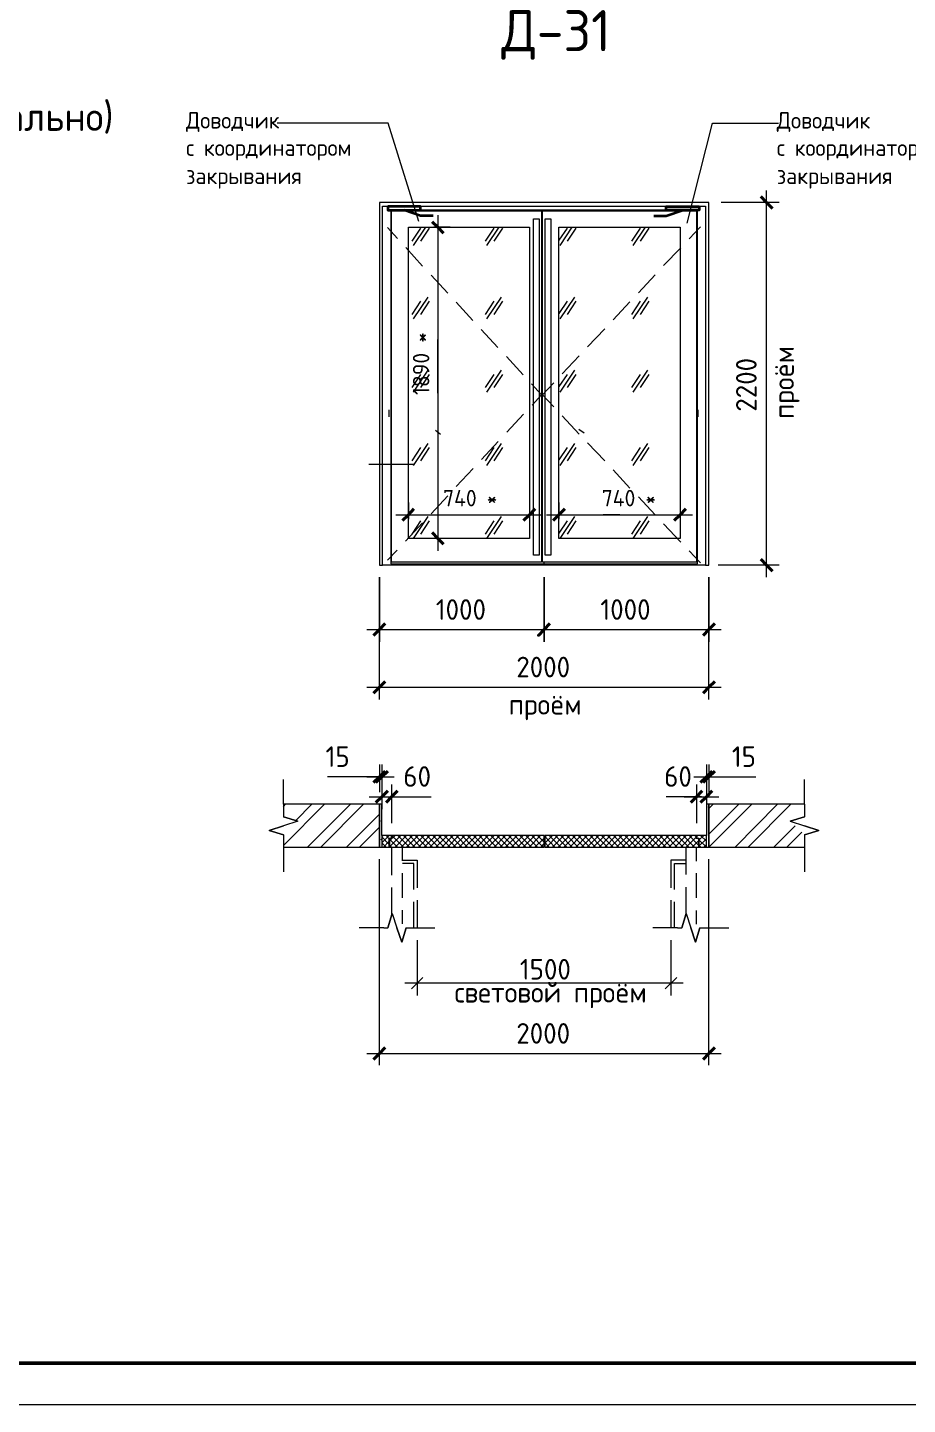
# Model space of a CAD drawing. Header units: millimetres. Extents: x -11345 to 411485, y -9810 to 73012.
# Drawn here: x -3286.3 to -3179.5, y 70053.3 to 70220.5 of the extents above; entities that cross this region are included whole.
import ezdxf

# ---------------------------------------------------------------- set-up
doc = ezdxf.new("R2010")
doc.units = ezdxf.units.MM
for name, color, linetype in [('PDF _0', 7, 'Continuous'), ('PDF _Аннотация', 7, 'Continuous'), ('PDF _Двери', 7, 'Continuous'), ('PDF _Линии', 7, 'Continuous'), ('PDF _Основная надпись', 7, 'Continuous'), ('PDF _Размеры', 7, 'Continuous'), ('PDF _Размеры-50', 7, 'Continuous'), ('PDF _Текст', 7, 'Continuous'), ('PDF _Узлы', 7, 'Continuous')]:
    doc.layers.add(name, color=color, linetype=linetype)
doc.layers.add('Стены штриховка', color=7, linetype='Continuous', lineweight=9)
doc.styles.add('PDF GOST Common', font='GOST_Common.ttf')

msp = doc.modelspace()

# ---------------------------------------------------------------- linework, layer by layer
at = {"layer": 'PDF _0', "lineweight": 20}
for points in [[(-3238.29283, 70105.11004), (-3239.68982, 70103.71305)], [(-3208.91367, 70103.71305), (-3207.47435, 70105.11004)]]:
    msp.add_lwpolyline(points, dxfattribs=at)
at = {"layer": 'PDF _Аннотация', "lineweight": 9}
for points in [[(-3238.80082, 70196.93049), (-3242.52613, 70208.86842), (-3246.25144, 70208.86842), (-3255.98805, 70208.86842)], [(-3206.20435, 70196.71882), (-3203.15637, 70208.86842), (-3195.15542, 70208.86842)], [(-3236.76883, 70171.57298), (-3236.17617, 70171.10731)], [(-3219.36994, 70171.69998), (-3218.73494, 70171.23431)], [(-3239.39349, 70167.42433), (-3244.85445, 70167.42433)]]:
    msp.add_lwpolyline(points, dxfattribs=at)
at = {"layer": 'PDF _Аннотация', "lineweight": 20}
for points in [[(-3255.22606, 70126.14958), (-3255.22606, 70129.15523)], [(-3191.98044, 70126.14958), (-3191.98044, 70129.15523)], [(-3253.4904, 70124.07526), (-3255.22606, 70124.62559), (-3253.4904, 70124.07526), (-3255.22606, 70123.52493), (-3256.96171, 70122.9746), (-3255.22606, 70122.42427), (-3256.96171, 70122.9746), (-3255.22606, 70123.52493)], [(-3193.71609, 70124.07526), (-3191.98044, 70124.62559), (-3193.71609, 70124.07526), (-3191.98044, 70123.52493), (-3190.24478, 70122.9746), (-3191.98044, 70122.42427), (-3190.24478, 70122.9746), (-3191.98044, 70123.52493)], [(-3255.22606, 70120.94262), (-3255.22606, 70117.93697)], [(-3191.98044, 70120.94262), (-3191.98044, 70117.93697)], [(-3242.01814, 70112.857), (-3242.56847, 70111.12134), (-3242.01814, 70112.857), (-3241.46781, 70111.12134), (-3240.87514, 70109.38569), (-3240.32481, 70111.12134), (-3240.87514, 70109.38569), (-3241.46781, 70111.12134)], [(-3206.33135, 70112.857), (-3206.88168, 70111.12134), (-3206.33135, 70112.857), (-3205.78102, 70111.12134), (-3205.23069, 70109.38569), (-3204.68036, 70111.12134), (-3205.23069, 70109.38569), (-3205.78102, 70111.12134)], [(-3243.03413, 70111.12134), (-3246.03978, 70111.12134)], [(-3239.85915, 70111.12134), (-3236.8535, 70111.12134)], [(-3207.38968, 70111.12134), (-3210.39533, 70111.12134)], [(-3204.17236, 70111.12134), (-3201.16672, 70111.12134)]]:
    msp.add_lwpolyline(points, dxfattribs=at)
at = {"layer": 'PDF _Двери', "lineweight": 9}
for points in [[(-3203.5797, 70199.21648), (-3243.58446, 70199.21648), (-3243.58446, 70155.19008), (-3243.20346, 70155.19008), (-3243.20346, 70198.79315), (-3204.00303, 70198.79315), (-3204.00303, 70155.19008), (-3203.5797, 70155.19008)], [(-3204.97669, 70198.28515), (-3242.18747, 70198.28515), (-3242.18747, 70155.35941), (-3204.97669, 70155.35941)], [(-3242.1028, 70198.20048), (-3223.89958, 70198.20048), (-3223.89958, 70155.52874), (-3242.1028, 70155.52874)], [(-3223.77258, 70197.98882), (-3223.89958, 70197.98882)], [(-3205.10369, 70155.52874), (-3223.77258, 70155.52874), (-3223.77258, 70198.20048), (-3205.10369, 70198.20048)], [(-3240.07081, 70158.40739), (-3240.07081, 70196.21083), (-3225.38124, 70196.21083), (-3225.38124, 70158.40739)], [(-3221.78293, 70196.21083), (-3207.09335, 70196.21083), (-3207.09335, 70158.40739), (-3221.78293, 70158.40739)], [(-3223.89958, 70155.74041), (-3223.77258, 70155.74041)]]:
    msp.add_lwpolyline(points, close=True, dxfattribs=at)
for points in [[(-3204.00303, 70198.79315), (-3204.00303, 70155.19008), (-3243.20346, 70155.19008), (-3243.20346, 70198.79315)], [(-3238.58916, 70196.12616), (-3239.64748, 70194.5175)], [(-3237.99649, 70196.21083), (-3239.47815, 70194.00951)], [(-3237.53083, 70196.12616), (-3238.58916, 70194.5175)], [(-3229.69921, 70196.12616), (-3230.75754, 70194.5175)], [(-3229.10655, 70196.21083), (-3230.58821, 70194.00951)], [(-3228.64088, 70196.12616), (-3229.69921, 70194.5175)], [(-3220.80926, 70196.12616), (-3221.78293, 70194.6445)], [(-3220.2166, 70196.21083), (-3221.69826, 70194.00951)], [(-3219.75094, 70196.12616), (-3220.80926, 70194.5175)], [(-3211.91932, 70196.12616), (-3212.97765, 70194.5175)], [(-3211.32666, 70196.21083), (-3212.80831, 70194.00951)], [(-3210.86099, 70196.12616), (-3211.91932, 70194.5175)], [(-3238.58916, 70187.23621), (-3239.64748, 70185.62756)], [(-3237.70016, 70187.74421), (-3239.47815, 70185.07723)], [(-3237.53083, 70187.23621), (-3238.58916, 70185.62756)], [(-3229.69921, 70187.23621), (-3230.75754, 70185.62756)], [(-3228.81022, 70187.74421), (-3230.58821, 70185.07723)], [(-3228.64088, 70187.23621), (-3229.69921, 70185.62756)], [(-3220.80926, 70187.23621), (-3221.78293, 70185.75456)], [(-3219.92027, 70187.74421), (-3221.69826, 70185.07723)], [(-3219.75094, 70187.23621), (-3220.80926, 70185.62756)], [(-3211.91932, 70187.23621), (-3212.97765, 70185.62756)], [(-3211.03032, 70187.74421), (-3212.80831, 70185.07723)], [(-3210.86099, 70187.23621), (-3211.91932, 70185.62756)], [(-3237.70016, 70178.85427), (-3239.47815, 70176.18728)], [(-3228.81022, 70178.85427), (-3230.58821, 70176.18728)], [(-3219.92027, 70178.85427), (-3221.69826, 70176.18728)], [(-3211.03032, 70178.85427), (-3212.80831, 70176.18728)], [(-3238.58916, 70178.34627), (-3239.64748, 70176.73761)], [(-3237.53083, 70178.34627), (-3238.58916, 70176.73761)], [(-3229.69921, 70178.34627), (-3230.75754, 70176.73761)], [(-3228.64088, 70178.34627), (-3229.69921, 70176.73761)], [(-3220.80926, 70178.34627), (-3221.78293, 70176.86461)], [(-3219.75094, 70178.34627), (-3220.80926, 70176.73761)], [(-3211.91932, 70178.34627), (-3212.97765, 70176.73761)], [(-3210.86099, 70178.34627), (-3211.91932, 70176.73761)], [(-3238.58916, 70169.45632), (-3239.64748, 70167.84767)], [(-3237.70016, 70169.96432), (-3239.47815, 70167.29734)], [(-3237.53083, 70169.45632), (-3238.58916, 70167.84767)], [(-3229.69921, 70169.45632), (-3230.75754, 70167.84767)], [(-3228.81022, 70169.96432), (-3230.58821, 70167.29734)], [(-3228.64088, 70169.45632), (-3229.69921, 70167.84767)], [(-3220.80926, 70169.45632), (-3221.78293, 70167.97466)], [(-3219.92027, 70169.96432), (-3221.69826, 70167.29734)], [(-3219.75094, 70169.45632), (-3220.80926, 70167.84767)], [(-3211.91932, 70169.45632), (-3212.97765, 70167.84767)], [(-3211.03032, 70169.96432), (-3212.80831, 70167.29734)], [(-3210.86099, 70169.45632), (-3211.91932, 70167.84767)], [(-3238.58916, 70160.56638), (-3239.64748, 70158.95772)], [(-3237.70016, 70161.07437), (-3239.47815, 70158.40739)], [(-3237.53083, 70160.56638), (-3238.58916, 70158.95772)], [(-3229.69921, 70160.56638), (-3230.75754, 70158.95772)], [(-3228.81022, 70161.07437), (-3230.58821, 70158.40739)], [(-3228.64088, 70160.56638), (-3229.69921, 70158.95772)], [(-3220.80926, 70160.56638), (-3221.78293, 70159.08472)], [(-3219.92027, 70161.07437), (-3221.69826, 70158.40739)], [(-3219.75094, 70160.56638), (-3220.80926, 70158.95772)], [(-3211.91932, 70160.56638), (-3212.97765, 70158.95772)], [(-3211.03032, 70161.07437), (-3212.80831, 70158.40739)], [(-3210.86099, 70160.56638), (-3211.91932, 70158.95772)]]:
    msp.add_lwpolyline(points, dxfattribs=at)
at = {"layer": 'PDF _Линии', "lineweight": 35}
for points in [[(-3242.56847, 70198.75081), (-3242.56847, 70198.28515), (-3238.58916, 70198.28515), (-3238.58916, 70198.75081)], [(-3204.76503, 70198.75081), (-3204.76503, 70198.28515), (-3208.78667, 70198.28515), (-3208.78667, 70198.75081)]]:
    msp.add_lwpolyline(points, close=True, dxfattribs=at)
for points in [[(-3237.06517, 70197.60782), (-3238.58916, 70197.60782), (-3240.57881, 70198.28515)], [(-3210.26833, 70197.60782), (-3208.78667, 70197.60782), (-3206.75468, 70198.28515)]]:
    msp.add_lwpolyline(points, dxfattribs=at)
at = {"layer": 'PDF _Линии', "lineweight": 9}
for points in [[(-3241.38314, 70194.85617), (-3242.6108, 70196.16849)], [(-3205.99269, 70194.81384), (-3204.5957, 70196.25316)], [(-3238.33516, 70191.51186), (-3240.36715, 70193.75551)], [(-3209.083, 70191.55419), (-3207.00868, 70193.71318)], [(-3235.28718, 70188.20988), (-3237.31916, 70190.4112)], [(-3212.13098, 70188.25221), (-3210.099, 70190.45353)], [(-3232.2392, 70184.9079), (-3234.27118, 70187.10922)], [(-3215.2213, 70184.99256), (-3213.18931, 70187.15155)], [(-3218.31161, 70181.69058), (-3216.23729, 70183.8919)], [(-3229.19121, 70181.60592), (-3231.2232, 70183.80724)], [(-3221.40193, 70178.43093), (-3219.32761, 70180.58992)], [(-3226.14323, 70178.30394), (-3228.17522, 70180.50526)], [(-3225.04257, 70174.62096), (-3223.89958, 70175.84862), (-3225.12724, 70177.20328)], [(-3222.41792, 70174.40929), (-3223.77258, 70175.84862), (-3222.41792, 70177.33027)], [(-3242.39913, 70173.18163), (-3242.39913, 70174.02829)], [(-3204.89203, 70173.18163), (-3204.89203, 70174.02829)], [(-3226.1009, 70173.5203), (-3228.13289, 70171.31898)], [(-3221.40193, 70173.30863), (-3219.32761, 70171.10731)], [(-3229.14888, 70170.21832), (-3231.18087, 70168.017)], [(-3218.31161, 70170.04899), (-3216.23729, 70167.84767)], [(-3232.19686, 70166.91634), (-3234.27118, 70164.71502)], [(-3215.2213, 70166.74701), (-3213.18931, 70164.54569)], [(-3235.28718, 70163.61436), (-3237.31916, 70161.41304)], [(-3212.13098, 70163.48736), (-3210.099, 70161.28604)], [(-3238.33516, 70160.31238), (-3240.40948, 70158.11106)], [(-3209.083, 70160.18538), (-3207.00868, 70157.98406)], [(-3241.42547, 70157.0104), (-3242.6108, 70155.78274)], [(-3205.99269, 70156.92573), (-3204.5957, 70155.44407)], [(-3255.22606, 70120.94262), (-3243.58446, 70120.94262), (-3243.58446, 70126.14958), (-3255.22606, 70126.14958)], [(-3243.28813, 70122.33961), (-3243.28813, 70126.14958), (-3243.58446, 70126.14958), (-3243.58446, 70120.94262), (-3243.28813, 70120.94262)], [(-3203.87603, 70120.94262), (-3203.5797, 70120.94262), (-3203.5797, 70126.14958), (-3203.87603, 70126.14958), (-3203.87603, 70122.33961)], [(-3191.98044, 70126.14958), (-3203.5797, 70126.14958), (-3203.5797, 70120.94262), (-3191.98044, 70120.94262)]]:
    msp.add_lwpolyline(points, dxfattribs=at)
at = {"layer": 'PDF _Линии', "lineweight": 20}
for points in [[(-3224.19591, 70156.3754), (-3224.87324, 70156.3754), (-3224.87324, 70197.22682), (-3224.19591, 70197.22682)], [(-3222.75659, 70156.3754), (-3223.47625, 70156.3754), (-3223.47625, 70197.22682), (-3222.75659, 70197.22682)]]:
    msp.add_lwpolyline(points, close=True, dxfattribs=at)
for points in [[(-3223.60325, 70155.19008), (-3223.60325, 70155.52874)], [(-3242.1028, 70120.94262), (-3242.1028, 70117.51364)], [(-3240.79048, 70119.29163), (-3240.79048, 70120.94262)], [(-3206.37368, 70120.94262), (-3206.37368, 70117.5983)], [(-3205.10369, 70119.24929), (-3205.10369, 70120.94262)], [(-3240.79048, 70119.33396), (-3239.01249, 70119.33396), (-3239.01249, 70115.98965)], [(-3239.39349, 70115.77798), (-3239.39349, 70118.95296), (-3240.79048, 70118.95296)], [(-3206.37368, 70119.33396), (-3208.19401, 70119.33396), (-3208.19401, 70115.98965)], [(-3207.77068, 70115.77798), (-3207.77068, 70118.95296), (-3206.37368, 70118.95296)], [(-3240.79048, 70114.76199), (-3240.79048, 70117.76763)], [(-3205.10369, 70114.76199), (-3205.10369, 70117.76763)], [(-3242.1028, 70116.03198), (-3242.1028, 70112.603)], [(-3206.37368, 70116.07431), (-3206.37368, 70112.73)], [(-3239.39349, 70111.12134), (-3239.39349, 70114.29632)], [(-3239.01249, 70114.50799), (-3239.01249, 70111.12134)], [(-3208.19401, 70114.50799), (-3208.19401, 70111.12134)], [(-3207.77068, 70111.12134), (-3207.77068, 70114.29632)], [(-3240.79048, 70111.62934), (-3240.79048, 70113.28033)], [(-3205.10369, 70111.58701), (-3205.10369, 70113.238)]]:
    msp.add_lwpolyline(points, dxfattribs=at)
at = {"layer": 'PDF _Линии', "lineweight": 9}
for points in [[(-3242.39913, 70120.94262), (-3242.39913, 70122.04328), (-3242.1028, 70122.04328), (-3242.1028, 70122.33961), (-3243.28813, 70122.33961), (-3243.28813, 70120.94262)], [(-3223.60325, 70120.94262), (-3223.60325, 70122.33961), (-3242.06047, 70122.33961), (-3242.06047, 70122.00094), (-3242.3568, 70122.00094), (-3242.3568, 70120.94262)], [(-3223.51858, 70122.33961), (-3223.51858, 70120.94262), (-3204.80736, 70120.94262), (-3204.80736, 70122.00094), (-3205.14603, 70122.00094), (-3205.14603, 70122.33961)], [(-3204.80736, 70120.94262), (-3203.87603, 70120.94262), (-3203.87603, 70122.33961), (-3205.10369, 70122.33961), (-3205.10369, 70122.04328), (-3204.80736, 70122.04328)]]:
    msp.add_lwpolyline(points, close=True, dxfattribs=at)
at = {"layer": 'PDF _Основная надпись', "lineweight": 20}
msp.add_lwpolyline([(-3730.97412, 70053.25202), (-2890.02753, 70053.25202), (-2890.02753, 70647.1851), (-3730.97412, 70647.1851)], close=True, dxfattribs=at)
at = {"layer": 'PDF _Основная надпись', "lineweight": 50}
msp.add_lwpolyline([(-2895.02284, 70058.24733), (-2895.02284, 70642.1898), (-3710.9929, 70642.1898), (-3710.9929, 70058.24733)], close=True, dxfattribs=at)
at = {"layer": 'PDF _Размеры', "lineweight": 20}
for points in [[(-3239.01249, 70109.63968), (-3239.01249, 70102.90872)], [(-3208.19401, 70109.63968), (-3208.19401, 70102.90872)], [(-3206.71235, 70104.43272), (-3240.49415, 70104.43272)]]:
    msp.add_lwpolyline(points, dxfattribs=at)
at = {"layer": 'PDF _Размеры-50', "lineweight": 20}
for points in [[(-3196.59474, 70153.70842), (-3196.59474, 70200.69813)], [(-3195.07075, 70199.21648), (-3196.59474, 70199.21648), (-3202.09804, 70199.21648)], [(-3236.4725, 70197.69248), (-3236.4725, 70156.92573)], [(-3234.99085, 70196.21083), (-3236.4725, 70196.21083), (-3236.9805, 70196.21083)], [(-3236.4725, 70177.28794), (-3236.4725, 70176.06028), (-3236.4725, 70182.57958)], [(-3240.07081, 70162.81003), (-3240.07081, 70161.28604), (-3240.07081, 70160.77804)], [(-3225.38124, 70162.81003), (-3225.38124, 70161.28604), (-3225.38124, 70160.77804)], [(-3221.78293, 70162.81003), (-3221.78293, 70161.28604), (-3221.78293, 70160.77804)], [(-3207.09335, 70162.81003), (-3207.09335, 70161.28604), (-3207.09335, 70160.77804)], [(-3241.59481, 70161.28604), (-3223.89958, 70161.28604)], [(-3223.30692, 70161.28604), (-3205.56936, 70161.28604)], [(-3214.41697, 70161.28604), (-3216.40662, 70161.28604), (-3210.60699, 70161.28604)], [(-3234.99085, 70158.40739), (-3236.4725, 70158.40739), (-3236.9805, 70158.40739)], [(-3195.07075, 70155.19008), (-3196.59474, 70155.19008), (-3202.47904, 70155.19008)], [(-3243.58446, 70138.84951), (-3243.58446, 70140.3735), (-3243.58446, 70153.70842), (-3243.58446, 70147.35846), (-3243.58446, 70145.8768)], [(-3203.5797, 70138.84951), (-3203.5797, 70140.3735), (-3203.5797, 70153.70842), (-3203.5797, 70147.35846), (-3203.5797, 70145.8768)], [(-3245.10845, 70147.35846), (-3223.60325, 70147.35846), (-3202.09804, 70147.35846)], [(-3245.10845, 70140.3735), (-3202.09804, 70140.3735)], [(-3243.58446, 70130.97556), (-3243.58446, 70129.4939), (-3243.58446, 70127.63124)], [(-3243.28813, 70130.97556), (-3243.28813, 70129.4939), (-3243.28813, 70127.63124), (-3243.28813, 70127.03858), (-3243.28813, 70125.55692)], [(-3203.87603, 70130.97556), (-3203.87603, 70129.4939), (-3203.87603, 70127.63124), (-3203.87603, 70127.03858), (-3203.87603, 70125.55692)], [(-3203.5797, 70130.97556), (-3203.5797, 70129.4939), (-3203.5797, 70127.63124)], [(-3243.45746, 70129.4939), (-3247.2251, 70129.4939), (-3249.89209, 70129.4939)], [(-3245.10845, 70129.4939), (-3241.80647, 70129.4939)], [(-3205.40002, 70129.4939), (-3202.09804, 70129.4939)], [(-3203.74903, 70129.4939), (-3200.57405, 70129.4939), (-3197.90707, 70129.4939)], [(-3244.81212, 70127.03858), (-3240.57881, 70127.03858)], [(-3242.69547, 70127.03858), (-3240.45181, 70127.03858), (-3237.31916, 70127.03858)], [(-3242.1028, 70128.56257), (-3242.1028, 70127.03858), (-3242.1028, 70123.8636)], [(-3204.4687, 70127.03858), (-3205.61169, 70127.03858), (-3208.78667, 70127.03858)], [(-3206.58535, 70127.03858), (-3202.39438, 70127.03858)], [(-3205.10369, 70128.56257), (-3205.10369, 70127.03858), (-3205.10369, 70123.8636)], [(-3243.58446, 70094.44211), (-3243.58446, 70095.88143), (-3243.58446, 70119.46096)], [(-3203.5797, 70094.44211), (-3203.5797, 70095.88143), (-3203.5797, 70119.46096)], [(-3245.10845, 70095.88143), (-3202.09804, 70095.88143)]]:
    msp.add_lwpolyline(points, dxfattribs=at)
at = {"layer": 'PDF _Размеры-50', "lineweight": 40}
for points in [[(-3195.87508, 70198.49681), (-3196.59474, 70199.21648), (-3197.27207, 70199.93614)], [(-3237.19217, 70196.88816), (-3236.4725, 70196.21083), (-3235.79517, 70195.49116)], [(-3240.79048, 70160.60871), (-3240.07081, 70161.28604), (-3239.39349, 70162.0057)], [(-3226.1009, 70160.60871), (-3225.38124, 70161.28604), (-3224.66157, 70162.0057)], [(-3222.50259, 70160.60871), (-3221.78293, 70161.28604), (-3221.06326, 70162.0057)], [(-3207.81301, 70160.60871), (-3207.09335, 70161.28604), (-3206.37368, 70162.0057)], [(-3237.19217, 70159.12705), (-3236.4725, 70158.40739), (-3235.79517, 70157.73006)], [(-3195.87508, 70154.47041), (-3196.59474, 70155.19008), (-3197.27207, 70155.90974)], [(-3244.30412, 70146.63879), (-3243.58446, 70147.35846), (-3242.8648, 70148.07812)], [(-3204.29936, 70146.63879), (-3203.5797, 70147.35846), (-3202.86004, 70148.07812)], [(-3244.30412, 70139.65384), (-3243.58446, 70140.3735), (-3242.8648, 70141.05083)], [(-3204.29936, 70139.65384), (-3203.5797, 70140.3735), (-3202.86004, 70141.05083)], [(-3244.30412, 70128.77424), (-3243.58446, 70129.4939), (-3242.8648, 70130.17123)], [(-3244.00779, 70128.77424), (-3243.28813, 70129.4939), (-3242.56847, 70130.17123)], [(-3204.5957, 70128.77424), (-3203.87603, 70129.4939), (-3203.1987, 70130.17123)], [(-3204.29936, 70128.77424), (-3203.5797, 70129.4939), (-3202.86004, 70130.17123)], [(-3244.00779, 70126.36125), (-3243.28813, 70127.03858), (-3242.56847, 70127.75824)], [(-3242.78013, 70126.36125), (-3242.1028, 70127.03858), (-3241.38314, 70127.75824)], [(-3205.78102, 70126.36125), (-3205.10369, 70127.03858), (-3204.38403, 70127.75824)], [(-3204.5957, 70126.36125), (-3203.87603, 70127.03858), (-3203.1987, 70127.75824)], [(-3244.30412, 70095.16177), (-3243.58446, 70095.88143), (-3242.8648, 70096.6011)], [(-3204.29936, 70095.16177), (-3203.5797, 70095.88143), (-3202.86004, 70096.6011)]]:
    msp.add_lwpolyline(points, dxfattribs=at)
at = {"layer": 'PDF _Размеры-50', "lineweight": 20}
msp.add_lwpolyline([(-3223.60325, 70153.70842), (-3223.60325, 70147.35846), (-3223.60325, 70145.8768), (-3223.60325, 70147.35846)], close=True, dxfattribs=at)
at = {"layer": 'PDF _Размеры-50', "lineweight": 40}
msp.add_lwpolyline([(-3222.88359, 70148.07812), (-3223.60325, 70147.35846), (-3224.28058, 70146.63879), (-3223.60325, 70147.35846)], close=True, dxfattribs=at)
at = {"layer": 'PDF _Узлы', "lineweight": 9}
for points in [[(-3255.22606, 70125.85325), (-3254.97206, 70126.14958)], [(-3255.22606, 70121.15428), (-3250.23075, 70126.14958)], [(-3253.7444, 70124.15993), (-3251.79708, 70126.14958)], [(-3252.30507, 70120.94262), (-3247.09811, 70126.14958)], [(-3250.69642, 70120.94262), (-3245.53178, 70126.14958)], [(-3203.8337, 70125.81092), (-3203.87603, 70125.68392)], [(-3203.5797, 70122.50894), (-3199.93906, 70126.14958)], [(-3203.5797, 70125.64159), (-3203.0717, 70126.14958)], [(-3203.5797, 70120.94262), (-3198.37273, 70126.14958)], [(-3200.40472, 70120.94262), (-3195.24009, 70126.14958)], [(-3198.8384, 70120.94262), (-3193.63143, 70126.14958)], [(-3247.56377, 70120.94262), (-3243.58446, 70124.92192)], [(-3243.58446, 70124.1176), (-3243.45746, 70124.1176)], [(-3203.87603, 70125.13359), (-3203.8337, 70125.13359)], [(-3203.5797, 70124.15993), (-3203.62203, 70124.1176)], [(-3192.02277, 70124.62559), (-3191.98044, 70124.66793)], [(-3245.99745, 70120.94262), (-3243.58446, 70123.3556)], [(-3242.39913, 70121.23895), (-3243.28813, 70122.17027), (-3243.1188, 70122.33961)], [(-3242.78013, 70120.94262), (-3243.28813, 70121.45061), (-3242.39913, 70122.33961)], [(-3242.39913, 70121.95861), (-3242.78013, 70122.33961)], [(-3242.3568, 70121.70461), (-3241.67947, 70122.33961)], [(-3242.3568, 70120.98495), (-3241.00214, 70122.33961)], [(-3240.66348, 70120.94262), (-3242.06047, 70122.33961)], [(-3241.67947, 70120.94262), (-3240.28248, 70122.33961)], [(-3239.94382, 70120.94262), (-3241.34081, 70122.33961)], [(-3240.95981, 70120.94262), (-3239.56282, 70122.33961)], [(-3239.26649, 70120.94262), (-3240.66348, 70122.33961)], [(-3240.28248, 70120.94262), (-3238.88549, 70122.33961)], [(-3238.54682, 70120.94262), (-3239.94382, 70122.33961)], [(-3239.56282, 70120.94262), (-3238.16583, 70122.33961)], [(-3237.82716, 70120.94262), (-3239.22415, 70122.33961)], [(-3238.84316, 70120.94262), (-3237.44616, 70122.33961)], [(-3237.14983, 70120.94262), (-3238.54682, 70122.33961)], [(-3238.16583, 70120.94262), (-3236.7265, 70122.33961)], [(-3236.43017, 70120.94262), (-3237.82716, 70122.33961)], [(-3237.44616, 70120.94262), (-3236.04917, 70122.33961)], [(-3235.71051, 70120.94262), (-3237.1075, 70122.33961)], [(-3236.7265, 70120.94262), (-3235.32951, 70122.33961)], [(-3234.99085, 70120.94262), (-3236.43017, 70122.33961)], [(-3236.00684, 70120.94262), (-3234.60985, 70122.33961)], [(-3234.31352, 70120.94262), (-3235.71051, 70122.33961)], [(-3235.32951, 70120.94262), (-3233.93252, 70122.33961)], [(-3233.59385, 70120.94262), (-3234.99085, 70122.33961)], [(-3234.60985, 70120.94262), (-3233.21286, 70122.33961)], [(-3232.87419, 70120.94262), (-3234.27118, 70122.33961)], [(-3233.89019, 70120.94262), (-3232.49319, 70122.33961)], [(-3232.19686, 70120.94262), (-3233.59385, 70122.33961)], [(-3233.21286, 70120.94262), (-3231.81586, 70122.33961)], [(-3231.4772, 70120.94262), (-3232.87419, 70122.33961)], [(-3232.49319, 70120.94262), (-3231.0962, 70122.33961)], [(-3230.75754, 70120.94262), (-3232.15453, 70122.33961)], [(-3231.77353, 70120.94262), (-3230.37654, 70122.33961)], [(-3230.08021, 70120.94262), (-3231.4772, 70122.33961)], [(-3231.05387, 70120.94262), (-3229.65688, 70122.33961)], [(-3229.36055, 70120.94262), (-3230.75754, 70122.33961)], [(-3230.37654, 70120.94262), (-3228.97955, 70122.33961)], [(-3228.64088, 70120.94262), (-3230.03788, 70122.33961)], [(-3229.65688, 70120.94262), (-3228.25989, 70122.33961)], [(-3227.92122, 70120.94262), (-3229.31821, 70122.33961)], [(-3228.93722, 70120.94262), (-3227.54022, 70122.33961)], [(-3227.24389, 70120.94262), (-3228.64088, 70122.33961)], [(-3228.25989, 70120.94262), (-3226.86289, 70122.33961)], [(-3226.52423, 70120.94262), (-3227.92122, 70122.33961)], [(-3227.54022, 70120.94262), (-3226.14323, 70122.33961)], [(-3225.80457, 70120.94262), (-3227.20156, 70122.33961)], [(-3226.82056, 70120.94262), (-3225.42357, 70122.33961)], [(-3225.12724, 70120.94262), (-3226.52423, 70122.33961)], [(-3226.14323, 70120.94262), (-3224.70391, 70122.33961)], [(-3224.40758, 70120.94262), (-3225.80457, 70122.33961)], [(-3225.42357, 70120.94262), (-3224.02658, 70122.33961)], [(-3223.68791, 70120.94262), (-3225.08491, 70122.33961)], [(-3224.70391, 70120.94262), (-3223.60325, 70122.04328)], [(-3223.60325, 70121.53528), (-3224.40758, 70122.33961)], [(-3223.60325, 70122.25494), (-3223.68791, 70122.33961)], [(-3223.51858, 70122.12794), (-3223.30692, 70122.33961)], [(-3223.51858, 70121.40828), (-3222.58725, 70122.33961)], [(-3222.29092, 70120.94262), (-3223.51858, 70122.21261)], [(-3223.30692, 70120.94262), (-3221.90992, 70122.33961)], [(-3221.57126, 70120.94262), (-3222.96825, 70122.33961)], [(-3222.58725, 70120.94262), (-3221.19026, 70122.33961)], [(-3220.8516, 70120.94262), (-3222.24859, 70122.33961)], [(-3221.86759, 70120.94262), (-3220.4706, 70122.33961)], [(-3220.17427, 70120.94262), (-3221.57126, 70122.33961)], [(-3221.19026, 70120.94262), (-3219.79327, 70122.33961)], [(-3219.45461, 70120.94262), (-3220.8516, 70122.33961)], [(-3220.4706, 70120.94262), (-3219.07361, 70122.33961)], [(-3218.73494, 70120.94262), (-3220.13194, 70122.33961)], [(-3219.75094, 70120.94262), (-3218.35395, 70122.33961)], [(-3218.05761, 70120.94262), (-3219.45461, 70122.33961)], [(-3219.03128, 70120.94262), (-3217.63428, 70122.33961)], [(-3217.33795, 70120.94262), (-3218.73494, 70122.33961)], [(-3218.35395, 70120.94262), (-3216.95695, 70122.33961)], [(-3216.61829, 70120.94262), (-3218.01528, 70122.33961)], [(-3217.63428, 70120.94262), (-3216.23729, 70122.33961)], [(-3215.89863, 70120.94262), (-3217.29562, 70122.33961)], [(-3216.91462, 70120.94262), (-3215.51763, 70122.33961)], [(-3215.2213, 70120.94262), (-3216.61829, 70122.33961)], [(-3216.23729, 70120.94262), (-3214.8403, 70122.33961)], [(-3214.50164, 70120.94262), (-3215.89863, 70122.33961)], [(-3215.51763, 70120.94262), (-3214.12064, 70122.33961)], [(-3213.78197, 70120.94262), (-3215.17897, 70122.33961)], [(-3214.79797, 70120.94262), (-3213.40098, 70122.33961)], [(-3213.10464, 70120.94262), (-3214.50164, 70122.33961)], [(-3214.12064, 70120.94262), (-3212.68131, 70122.33961)], [(-3212.38498, 70120.94262), (-3213.78197, 70122.33961)], [(-3213.40098, 70120.94262), (-3212.00398, 70122.33961)], [(-3211.66532, 70120.94262), (-3213.06231, 70122.33961)], [(-3212.68131, 70120.94262), (-3211.28432, 70122.33961)], [(-3210.94566, 70120.94262), (-3212.38498, 70122.33961)], [(-3211.96165, 70120.94262), (-3210.56466, 70122.33961)], [(-3210.26833, 70120.94262), (-3211.66532, 70122.33961)], [(-3211.28432, 70120.94262), (-3209.88733, 70122.33961)], [(-3209.54867, 70120.94262), (-3210.94566, 70122.33961)], [(-3210.56466, 70120.94262), (-3209.16767, 70122.33961)], [(-3208.829, 70120.94262), (-3210.226, 70122.33961)], [(-3209.845, 70120.94262), (-3208.44801, 70122.33961)], [(-3208.15167, 70120.94262), (-3209.54867, 70122.33961)], [(-3209.16767, 70120.94262), (-3207.77068, 70122.33961)], [(-3207.43201, 70120.94262), (-3208.829, 70122.33961)], [(-3208.44801, 70120.94262), (-3207.05101, 70122.33961)], [(-3206.71235, 70120.94262), (-3208.10934, 70122.33961)], [(-3207.72834, 70120.94262), (-3206.33135, 70122.33961)], [(-3206.03502, 70120.94262), (-3207.43201, 70122.33961)], [(-3207.00868, 70120.94262), (-3205.61169, 70122.33961)], [(-3205.31536, 70120.94262), (-3206.71235, 70122.33961)], [(-3206.33135, 70120.94262), (-3205.14603, 70122.12794)], [(-3204.80736, 70121.15428), (-3205.99269, 70122.33961)], [(-3205.14603, 70122.17027), (-3205.27302, 70122.33961)], [(-3205.10369, 70122.17027), (-3204.93436, 70122.33961)], [(-3204.97669, 70122.04328), (-3205.10369, 70122.12794)], [(-3204.80736, 70121.87394), (-3204.93436, 70122.00094)], [(-3204.80736, 70121.78928), (-3204.2147, 70122.33961)], [(-3203.87603, 70121.66228), (-3204.5957, 70122.33961)], [(-3195.70575, 70120.94262), (-3193.12343, 70123.52493)], [(-3194.13943, 70120.94262), (-3192.3191, 70122.76294)], [(-3243.28813, 70121.83161), (-3243.37279, 70121.95861)], [(-3243.07646, 70120.94262), (-3242.39913, 70121.66228)], [(-3241.38314, 70120.94262), (-3242.3568, 70121.91628)], [(-3242.1028, 70120.94262), (-3242.3568, 70121.19661)], [(-3223.98425, 70120.94262), (-3223.60325, 70121.36595)], [(-3222.96825, 70120.94262), (-3223.51858, 70121.49295)], [(-3205.61169, 70120.94262), (-3204.80736, 70121.74694)], [(-3204.89203, 70120.94262), (-3204.80736, 70121.02728)], [(-3204.80736, 70121.06961), (-3203.87603, 70121.95861)], [(-3203.87603, 70120.94262), (-3204.80736, 70121.83161)], [(-3204.5957, 70120.94262), (-3204.80736, 70121.11195)], [(-3204.2147, 70120.94262), (-3203.87603, 70121.23895)], [(-3203.87603, 70121.06961), (-3203.8337, 70121.06961)]]:
    msp.add_lwpolyline(points, dxfattribs=at)
at = {"layer": 'PDF _Узлы', "lineweight": 20}
for points in [[(-3255.22606, 70126.14958), (-3255.22606, 70124.62559)], [(-3191.98044, 70126.14958), (-3191.98044, 70124.62559)], [(-3255.22606, 70122.42427), (-3255.22606, 70120.94262)], [(-3191.98044, 70122.42427), (-3191.98044, 70120.94262)], [(-3243.03413, 70111.12134), (-3242.56847, 70111.12134)], [(-3240.32481, 70111.12134), (-3239.85915, 70111.12134)], [(-3207.38968, 70111.12134), (-3206.88168, 70111.12134)], [(-3204.68036, 70111.12134), (-3204.17236, 70111.12134)]]:
    msp.add_lwpolyline(points, dxfattribs=at)
at = {"layer": 'Стены штриховка', "color": 1}
msp.add_line((-8597.61235, 70053.25202), (10799.93893, 70053.25202), dxfattribs=at)

# ---------------------------------------------------------------- texts
at = {"layer": 'PDF _Текст', "attachment_point": 4, "style": 'PDF GOST Common'}
for s, insert, char_height in [('Д-31', (-3228.78408, 70219.58027), 5.000114), ('(Д-30п выполнить зеркально)', (-3338.89685, 70209.18864), 3.5000872), ('Доводчик', (-3267.05473, 70208.99983), 2.00033), ('Доводчик', (-3195.33957, 70208.99983), 2.00033), ('с координатором', (-3267.05473, 70205.61304), 2.0003299), ('с координатором', (-3195.33957, 70205.61304), 2.0003299), ('закрывания', (-3267.05473, 70202.18393), 2.00033), ('закрывания', (-3195.33957, 70202.18393), 2.00033), ('740 *', (-3235.85396, 70163.32059), 2.00033), ('740 *', (-3216.59163, 70163.32059), 2.00033), ('1000', (-3236.743, 70149.79414), 2.500421), ('1000', (-3216.76096, 70149.79414), 2.500421), ('2000', (-3226.96367, 70142.8089), 2.500421), ('проём', (-3227.89504, 70137.9404), 2.500421), ('15', (-3250.12081, 70131.92886), 2.500421), ('15', (-3200.80075, 70131.92886), 2.500421), ('60', (-3240.68014, 70129.51577), 2.500421), ('60', (-3209.01371, 70129.51577), 2.500421), ('1500', (-3226.54029, 70106.10464), 2.500421), ('световой проём', (-3234.45692, 70102.97186), 2.500421), ('2000', (-3226.96367, 70098.31503), 2.500421)]:
    msp.add_mtext(s, dxfattribs=dict(at, insert=insert, char_height=char_height))
at = {"layer": 'PDF _Текст', "attachment_point": 4, "rotation": 90, "style": 'PDF GOST Common'}
for s, insert, char_height in [('1890 *', (-3238.51915, 70175.8536), 2.00033), ('проём', (-3194.17299, 70172.9325), 2.500421), ('2200', (-3199.04147, 70173.82153), 2.500421)]:
    msp.add_mtext(s, dxfattribs=dict(at, insert=insert, char_height=char_height))

doc.saveas('drawing.dxf')
